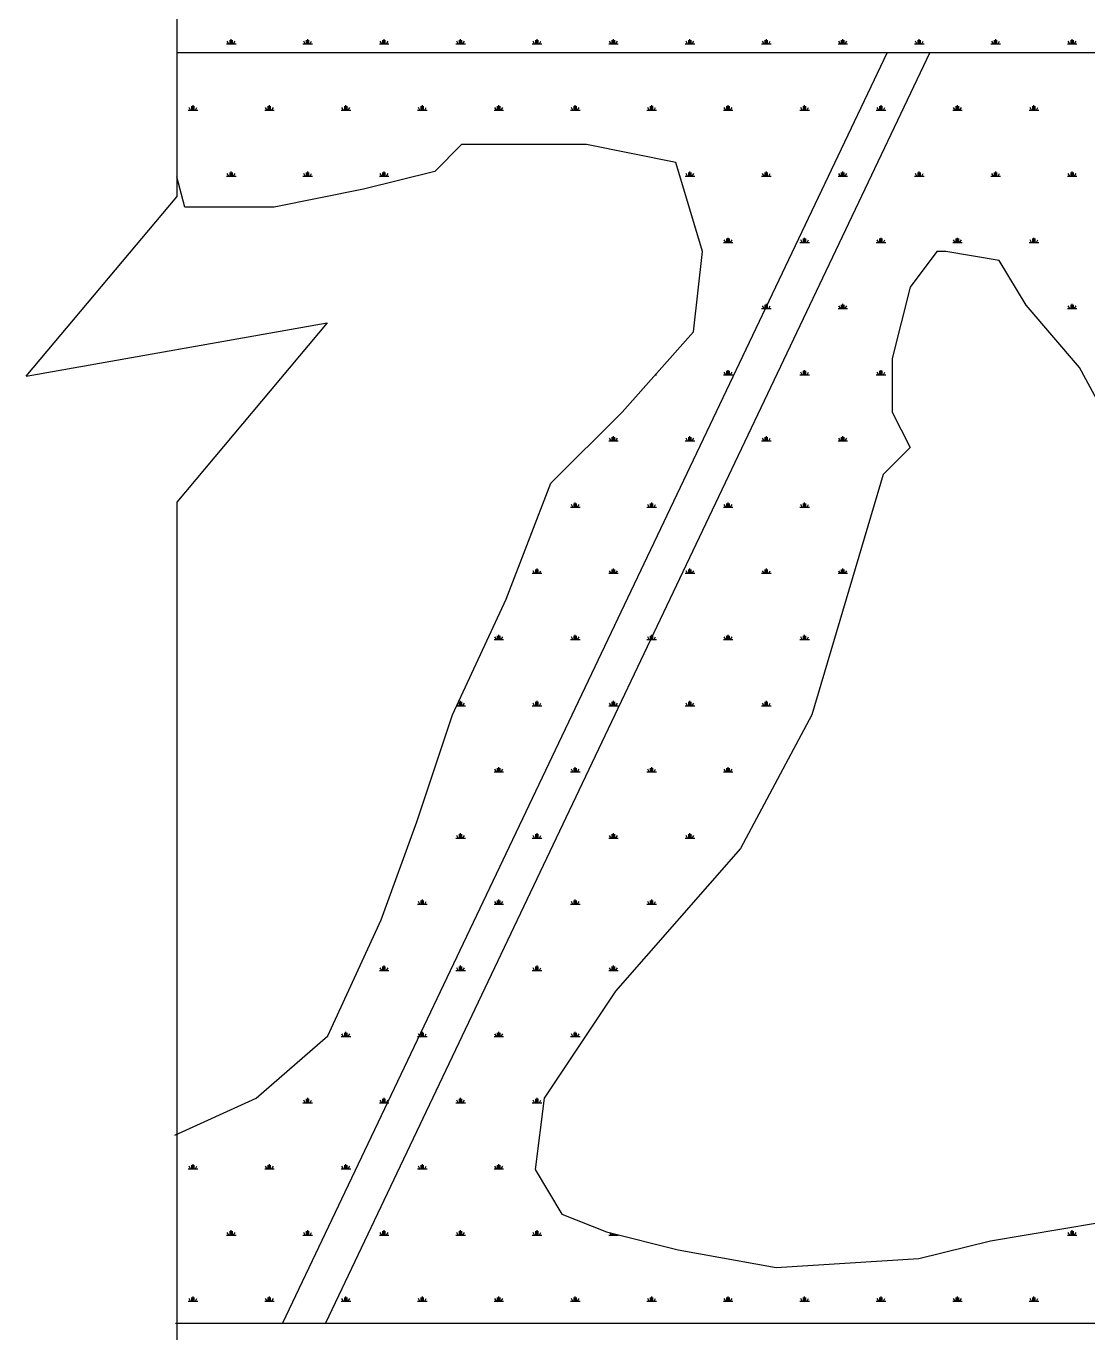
# Model space of a CAD drawing. Extents: x 0 to 23.8, y 0 to 31.4.
# Drawn here: x 4.779 to 8.251, y 17.007 to 21.282 of the extents above; entities that cross this region are included whole.
import ezdxf

# ---------------------------------------------------------------- set-up
doc = ezdxf.new("R2010")
doc.units = 0
doc.header["$LTSCALE"] = 0.39999
doc.header["$MEASUREMENT"] = 0
doc.layers.get('0').update_dxf_attribs({"linetype": 'CONTINUOUS'})
doc.layers.add('STRCTR', color=7, linetype='CONTINUOUS')

# ---------------------------------------------------------------- blocks, each defined once
blk = doc.blocks.new('*X0')
at = {"color": 0, "linetype": 'CONTINUOUS'}
for p, q in [((3.375, 21.4341), (3.4062, 21.4341)), ((3.3828, 21.4341), (3.3778, 21.4428)), ((3.3867, 21.4341), (3.3867, 21.4466)), ((3.3906, 21.4341), (3.3906, 21.4498)), ((3.3945, 21.4341), (3.3945, 21.4466)), ((3.3984, 21.4341), (3.4034, 21.4428)), ((3.625, 21.4341), (3.6562, 21.4341)), ((3.6328, 21.4341), (3.6278, 21.4428)), ((3.6367, 21.4341), (3.6367, 21.4466)), ((3.6406, 21.4341), (3.6406, 21.4498)), ((3.6445, 21.4341), (3.6445, 21.4466)), ((3.6484, 21.4341), (3.6534, 21.4428)), ((3.875, 21.4341), (3.9062, 21.4341)), ((3.8828, 21.4341), (3.8778, 21.4428)), ((3.8867, 21.4341), (3.8867, 21.4466)), ((3.8906, 21.4341), (3.8906, 21.4498)), ((3.8945, 21.4341), (3.8945, 21.4466)), ((3.8984, 21.4341), (3.9034, 21.4428)), ((4.125, 21.4341), (4.1562, 21.4341)), ((4.1328, 21.4341), (4.1278, 21.4428)), ((4.1367, 21.4341), (4.1367, 21.4466)), ((4.1406, 21.4341), (4.1406, 21.4498)), ((4.1445, 21.4341), (4.1445, 21.4466)), ((4.1484, 21.4341), (4.1534, 21.4428)), ((4.375, 21.4341), (4.4062, 21.4341)), ((4.3828, 21.4341), (4.3778, 21.4428)), ((4.3867, 21.4341), (4.3867, 21.4466)), ((4.3906, 21.4341), (4.3906, 21.4498)), ((4.3945, 21.4341), (4.3945, 21.4466)), ((4.3984, 21.4341), (4.4034, 21.4428)), ((4.625, 21.4341), (4.6562, 21.4341)), ((4.6328, 21.4341), (4.6278, 21.4428)), ((4.6367, 21.4341), (4.6367, 21.4466)), ((4.6406, 21.4341), (4.6406, 21.4498)), ((4.6445, 21.4341), (4.6445, 21.4466)), ((4.6484, 21.4341), (4.6534, 21.4428)), ((4.875, 21.4341), (4.9062, 21.4341)), ((4.8828, 21.4341), (4.8778, 21.4428)), ((4.8867, 21.4341), (4.8867, 21.4466)), ((4.8906, 21.4341), (4.8906, 21.4498)), ((4.8945, 21.4341), (4.8945, 21.4466)), ((4.8984, 21.4341), (4.9034, 21.4428)), ((5.125, 21.4341), (5.1562, 21.4341)), ((5.1328, 21.4341), (5.1278, 21.4428)), ((5.1367, 21.4341), (5.1367, 21.4466)), ((5.1406, 21.4341), (5.1406, 21.4498)), ((5.1445, 21.4341), (5.1445, 21.4466)), ((5.1484, 21.4341), (5.1534, 21.4428)), ((5.375, 21.4341), (5.4062, 21.4341)), ((5.3828, 21.4341), (5.3778, 21.4428)), ((5.3867, 21.4341), (5.3867, 21.4466)), ((5.3906, 21.4341), (5.3906, 21.4498)), ((5.3945, 21.4341), (5.3945, 21.4466)), ((5.3984, 21.4341), (5.4034, 21.4428)), ((5.625, 21.4341), (5.6562, 21.4341)), ((5.6328, 21.4341), (5.6278, 21.4428)), ((5.6367, 21.4341), (5.6367, 21.4466)), ((5.6406, 21.4341), (5.6406, 21.4498)), ((5.6445, 21.4341), (5.6445, 21.4466)), ((5.6484, 21.4341), (5.6534, 21.4428)), ((5.875, 21.4341), (5.9062, 21.4341)), ((5.8828, 21.4341), (5.8778, 21.4428)), ((5.8867, 21.4341), (5.8867, 21.4466)), ((5.8906, 21.4341), (5.8906, 21.4498)), ((5.8945, 21.4341), (5.8945, 21.4466)), ((5.8984, 21.4341), (5.9034, 21.4428)), ((6.125, 21.4341), (6.1562, 21.4341)), ((6.1328, 21.4341), (6.1278, 21.4428)), ((6.1367, 21.4341), (6.1367, 21.4466)), ((6.1406, 21.4341), (6.1406, 21.4498)), ((6.1445, 21.4341), (6.1445, 21.4466)), ((6.1484, 21.4341), (6.1534, 21.4428)), ((3.5, 21.2176), (3.5312, 21.2176)), ((3.5078, 21.2176), (3.5028, 21.2263)), ((3.5117, 21.2176), (3.5117, 21.2301)), ((3.5156, 21.2176), (3.5156, 21.2332)), ((3.5195, 21.2176), (3.5195, 21.2301)), ((3.5234, 21.2176), (3.5284, 21.2263)), ((3.75, 21.2176), (3.7812, 21.2176)), ((3.7578, 21.2176), (3.7528, 21.2263)), ((3.7617, 21.2176), (3.7617, 21.2301)), ((3.7656, 21.2176), (3.7656, 21.2332)), ((3.7695, 21.2176), (3.7695, 21.2301)), ((3.7734, 21.2176), (3.7784, 21.2263)), ((4, 21.2176), (4.0312, 21.2176)), ((4.0078, 21.2176), (4.0028, 21.2263)), ((4.0117, 21.2176), (4.0117, 21.2301)), ((4.0156, 21.2176), (4.0156, 21.2332)), ((4.0195, 21.2176), (4.0195, 21.2301)), ((4.0234, 21.2176), (4.0284, 21.2263)), ((5, 21.2176), (5.0312, 21.2176)), ((5.0078, 21.2176), (5.0028, 21.2263)), ((5.0117, 21.2176), (5.0117, 21.2301)), ((5.0156, 21.2176), (5.0156, 21.2332)), ((5.0195, 21.2176), (5.0195, 21.2301)), ((5.0234, 21.2176), (5.0284, 21.2263)), ((5.25, 21.2176), (5.2812, 21.2176)), ((5.2578, 21.2176), (5.2528, 21.2263)), ((5.2617, 21.2176), (5.2617, 21.2301)), ((5.2656, 21.2176), (5.2656, 21.2332)), ((5.2695, 21.2176), (5.2695, 21.2301)), ((5.2734, 21.2176), (5.2784, 21.2263)), ((5.5, 21.2176), (5.5312, 21.2176)), ((5.5078, 21.2176), (5.5028, 21.2263)), ((5.5117, 21.2176), (5.5117, 21.2301)), ((5.5156, 21.2176), (5.5156, 21.2332)), ((5.5195, 21.2176), (5.5195, 21.2301)), ((5.5234, 21.2176), (5.5284, 21.2263)), ((5.75, 21.2176), (5.7812, 21.2176)), ((5.7578, 21.2176), (5.7528, 21.2263)), ((5.7617, 21.2176), (5.7617, 21.2301)), ((5.7656, 21.2176), (5.7656, 21.2332)), ((5.7695, 21.2176), (5.7695, 21.2301)), ((5.7734, 21.2176), (5.7784, 21.2263)), ((6, 21.2176), (6.0312, 21.2176)), ((6.0078, 21.2176), (6.0028, 21.2263)), ((6.0117, 21.2176), (6.0117, 21.2301)), ((6.0156, 21.2176), (6.0156, 21.2332)), ((6.0195, 21.2176), (6.0195, 21.2301)), ((6.0234, 21.2176), (6.0284, 21.2263)), ((6.25, 21.2176), (6.2812, 21.2176)), ((6.2578, 21.2176), (6.2528, 21.2263)), ((6.2617, 21.2176), (6.2617, 21.2301)), ((6.2656, 21.2176), (6.2656, 21.2332)), ((6.2695, 21.2176), (6.2695, 21.2301)), ((6.2734, 21.2176), (6.2784, 21.2263)), ((5.125, 21.0011), (5.1562, 21.0011)), ((5.1328, 21.0011), (5.1278, 21.0098)), ((5.1367, 21.0011), (5.1367, 21.0136)), ((5.1406, 21.0011), (5.1406, 21.0167)), ((5.1445, 21.0011), (5.1445, 21.0136)), ((5.1484, 21.0011), (5.1534, 21.0098)), ((5.375, 21.0011), (5.4062, 21.0011)), ((5.3828, 21.0011), (5.3778, 21.0098)), ((5.3867, 21.0011), (5.3867, 21.0136)), ((5.3906, 21.0011), (5.3906, 21.0167)), ((5.3945, 21.0011), (5.3945, 21.0136)), ((5.3984, 21.0011), (5.4034, 21.0098)), ((5.625, 21.0011), (5.6562, 21.0011)), ((5.6328, 21.0011), (5.6278, 21.0098)), ((5.6367, 21.0011), (5.6367, 21.0136)), ((5.6406, 21.0011), (5.6406, 21.0167)), ((5.6445, 21.0011), (5.6445, 21.0136)), ((5.6484, 21.0011), (5.6534, 21.0098)), ((5.875, 21.0011), (5.9062, 21.0011)), ((5.8828, 21.0011), (5.8778, 21.0098)), ((5.8867, 21.0011), (5.8867, 21.0136)), ((5.8906, 21.0011), (5.8906, 21.0167)), ((5.8945, 21.0011), (5.8945, 21.0136)), ((5.8984, 21.0011), (5.9034, 21.0098)), ((6.125, 21.0011), (6.1562, 21.0011)), ((6.1328, 21.0011), (6.1278, 21.0098)), ((6.1367, 21.0011), (6.1367, 21.0136)), ((6.1406, 21.0011), (6.1406, 21.0167)), ((6.1445, 21.0011), (6.1445, 21.0136)), ((6.1484, 21.0011), (6.1534, 21.0098)), ((5.25, 20.7846), (5.2812, 20.7846)), ((5.2578, 20.7846), (5.2528, 20.7933)), ((5.2617, 20.7846), (5.2617, 20.7971)), ((5.2656, 20.7846), (5.2656, 20.8002)), ((5.2695, 20.7846), (5.2695, 20.7971)), ((5.2734, 20.7846), (5.2784, 20.7933)), ((5.5, 20.7846), (5.5312, 20.7846)), ((5.5078, 20.7846), (5.5028, 20.7933)), ((5.5117, 20.7846), (5.5117, 20.7971)), ((5.5156, 20.7846), (5.5156, 20.8002)), ((5.5195, 20.7846), (5.5195, 20.7971)), ((5.5234, 20.7846), (5.5284, 20.7933)), ((6.25, 20.7846), (6.2812, 20.7846)), ((6.2578, 20.7846), (6.2528, 20.7933)), ((6.2617, 20.7846), (6.2617, 20.7971)), ((6.2656, 20.7846), (6.2656, 20.8002)), ((6.2695, 20.7846), (6.2695, 20.7971)), ((6.2734, 20.7846), (6.2784, 20.7933)), ((4.9024, 20.5681), (4.9062, 20.5681)), ((5.125, 20.5681), (5.1562, 20.5681)), ((5.1328, 20.5681), (5.1278, 20.5768)), ((5.1367, 20.5681), (5.1367, 20.5806)), ((5.1406, 20.5681), (5.1406, 20.5837)), ((5.1445, 20.5681), (5.1445, 20.5806)), ((5.1484, 20.5681), (5.1534, 20.5768)), ((5.375, 20.5681), (5.4062, 20.5681)), ((5.3828, 20.5681), (5.3778, 20.5768)), ((5.3867, 20.5681), (5.3867, 20.5806)), ((5.3906, 20.5681), (5.3906, 20.5837)), ((5.3945, 20.5681), (5.3945, 20.5806)), ((5.3984, 20.5681), (5.4034, 20.5768)), ((5.625, 20.5681), (5.6562, 20.5681)), ((5.6328, 20.5681), (5.6278, 20.5768)), ((5.6367, 20.5681), (5.6367, 20.5806)), ((5.6406, 20.5681), (5.6406, 20.5837)), ((5.6445, 20.5681), (5.6445, 20.5806)), ((5.6484, 20.5681), (5.6534, 20.5768)), ((4.75, 20.3516), (4.7812, 20.3516)), ((4.7578, 20.3516), (4.7528, 20.3603)), ((4.7617, 20.3516), (4.7617, 20.3641)), ((4.7656, 20.3516), (4.7656, 20.3672)), ((4.7695, 20.3516), (4.7695, 20.3641)), ((4.7734, 20.3516), (4.7784, 20.3603)), ((5, 20.3516), (5.0312, 20.3516)), ((5.0078, 20.3516), (5.0028, 20.3603)), ((5.0117, 20.3516), (5.0117, 20.3641)), ((5.0156, 20.3516), (5.0156, 20.3672)), ((5.0195, 20.3516), (5.0195, 20.3641)), ((5.0234, 20.3516), (5.0284, 20.3603)), ((5.25, 20.3516), (5.2812, 20.3516)), ((5.2578, 20.3516), (5.2528, 20.3603)), ((5.2617, 20.3516), (5.2617, 20.3641)), ((5.2656, 20.3516), (5.2656, 20.3672)), ((5.2695, 20.3516), (5.2695, 20.3641)), ((5.2734, 20.3516), (5.2784, 20.3603)), ((5.5, 20.3516), (5.5312, 20.3516)), ((5.5078, 20.3516), (5.5028, 20.3603)), ((5.5117, 20.3516), (5.5117, 20.3641)), ((5.5156, 20.3516), (5.5156, 20.3672)), ((5.5195, 20.3516), (5.5195, 20.3641)), ((5.5234, 20.3516), (5.5284, 20.3603)), ((4.6328, 20.1351), (4.6278, 20.1438)), ((4.6367, 20.1351), (4.6367, 20.1476)), ((4.6406, 20.1351), (4.6406, 20.1507)), ((4.6445, 20.1351), (4.6445, 20.1476)), ((4.6484, 20.1351), (4.6534, 20.1438)), ((4.8828, 20.1351), (4.8778, 20.1438)), ((4.8867, 20.1351), (4.8867, 20.1476)), ((4.8906, 20.1351), (4.8906, 20.1507)), ((4.8945, 20.1351), (4.8945, 20.1476)), ((4.8984, 20.1351), (4.9034, 20.1438)), ((5.1328, 20.1351), (5.1278, 20.1438)), ((5.1367, 20.1351), (5.1367, 20.1476)), ((5.1406, 20.1351), (5.1406, 20.1507)), ((5.1445, 20.1351), (5.1445, 20.1476)), ((5.1484, 20.1351), (5.1534, 20.1438)), ((5.3828, 20.1351), (5.3778, 20.1438)), ((5.3867, 20.1351), (5.3867, 20.1476)), ((5.3906, 20.1351), (5.3906, 20.1507)), ((5.3945, 20.1351), (5.3945, 20.1476)), ((5.3984, 20.1351), (5.4034, 20.1438)), ((4.625, 20.1351), (4.6562, 20.1351)), ((4.875, 20.1351), (4.9062, 20.1351)), ((5.125, 20.1351), (5.1562, 20.1351)), ((5.375, 20.1351), (5.4062, 20.1351)), ((4.5078, 19.9186), (4.5028, 19.9272)), ((4.5117, 19.9186), (4.5117, 19.9311)), ((4.5156, 19.9186), (4.5156, 19.9342)), ((4.5195, 19.9186), (4.5195, 19.9311)), ((4.5234, 19.9186), (4.5284, 19.9272)), ((4.7578, 19.9186), (4.7528, 19.9272)), ((4.7617, 19.9186), (4.7617, 19.9311)), ((4.7656, 19.9186), (4.7656, 19.9342)), ((4.7695, 19.9186), (4.7695, 19.9311)), ((4.7734, 19.9186), (4.7784, 19.9272)), ((5.0078, 19.9186), (5.0028, 19.9272)), ((5.0117, 19.9186), (5.0117, 19.9311)), ((5.0156, 19.9186), (5.0156, 19.9342)), ((5.0195, 19.9186), (5.0195, 19.9311)), ((5.0234, 19.9186), (5.0284, 19.9272)), ((5.2578, 19.9186), (5.2528, 19.9272)), ((5.2617, 19.9186), (5.2617, 19.9311)), ((5.2656, 19.9186), (5.2656, 19.9342)), ((5.2695, 19.9186), (5.2695, 19.9311)), ((5.2734, 19.9186), (5.2784, 19.9272)), ((5.5078, 19.9186), (5.5028, 19.9272)), ((5.5117, 19.9186), (5.5117, 19.9311)), ((5.5156, 19.9186), (5.5156, 19.9342)), ((5.5195, 19.9186), (5.5195, 19.9311)), ((5.5234, 19.9186), (5.5284, 19.9272)), ((4.5, 19.9186), (4.5312, 19.9186)), ((4.75, 19.9186), (4.7812, 19.9186)), ((5, 19.9186), (5.0312, 19.9186)), ((5.25, 19.9186), (5.2812, 19.9186)), ((5.5, 19.9186), (5.5312, 19.9186)), ((4.3828, 19.7021), (4.3778, 19.7107)), ((4.3867, 19.7021), (4.3867, 19.7146)), ((4.3906, 19.7021), (4.3906, 19.7177)), ((4.3945, 19.7021), (4.3945, 19.7146)), ((4.3984, 19.7021), (4.4034, 19.7107)), ((4.6328, 19.7021), (4.6278, 19.7107)), ((4.6367, 19.7021), (4.6367, 19.7146)), ((4.6406, 19.7021), (4.6406, 19.7177)), ((4.6445, 19.7021), (4.6445, 19.7146)), ((4.6484, 19.7021), (4.6534, 19.7107)), ((4.8828, 19.7021), (4.8778, 19.7107)), ((4.8867, 19.7021), (4.8867, 19.7146)), ((4.8906, 19.7021), (4.8906, 19.7177)), ((4.8945, 19.7021), (4.8945, 19.7146)), ((4.8984, 19.7021), (4.9034, 19.7107)), ((5.1328, 19.7021), (5.1278, 19.7107)), ((5.1367, 19.7021), (5.1367, 19.7146)), ((5.1406, 19.7021), (5.1406, 19.7177)), ((5.1445, 19.7021), (5.1445, 19.7146)), ((5.1484, 19.7021), (5.1534, 19.7107)), ((5.3828, 19.7021), (5.3778, 19.7107)), ((5.3867, 19.7021), (5.3867, 19.7146)), ((5.3906, 19.7021), (5.3906, 19.7177)), ((5.3945, 19.7021), (5.3945, 19.7146)), ((5.3984, 19.7021), (5.4034, 19.7107)), ((4.375, 19.7021), (4.4062, 19.7021)), ((4.625, 19.7021), (4.6562, 19.7021)), ((4.875, 19.7021), (4.9062, 19.7021)), ((5.125, 19.7021), (5.1562, 19.7021)), ((5.375, 19.7021), (5.4062, 19.7021)), ((4.2617, 19.4856), (4.2617, 19.4981)), ((4.2656, 19.4856), (4.2656, 19.5012)), ((4.2695, 19.4856), (4.2695, 19.4981)), ((4.5117, 19.4856), (4.5117, 19.4981)), ((4.5156, 19.4856), (4.5156, 19.5012)), ((4.5195, 19.4856), (4.5195, 19.4981)), ((4.7617, 19.4856), (4.7617, 19.4981)), ((4.7656, 19.4856), (4.7656, 19.5012)), ((4.7695, 19.4856), (4.7695, 19.4981)), ((5.0117, 19.4856), (5.0117, 19.4981)), ((5.0156, 19.4856), (5.0156, 19.5012)), ((5.0195, 19.4856), (5.0195, 19.4981)), ((5.2617, 19.4856), (5.2617, 19.4981)), ((5.2656, 19.4856), (5.2656, 19.5012)), ((5.2695, 19.4856), (5.2695, 19.4981)), ((4.2536, 19.4856), (4.2812, 19.4856)), ((4.2578, 19.4856), (4.2555, 19.4896)), ((4.2734, 19.4856), (4.2784, 19.4942)), ((4.5, 19.4856), (4.5312, 19.4856)), ((4.5078, 19.4856), (4.5028, 19.4942)), ((4.5234, 19.4856), (4.5284, 19.4942)), ((4.75, 19.4856), (4.7812, 19.4856)), ((4.7578, 19.4856), (4.7528, 19.4942)), ((4.7734, 19.4856), (4.7784, 19.4942)), ((5, 19.4856), (5.0312, 19.4856)), ((5.0078, 19.4856), (5.0028, 19.4942)), ((5.0234, 19.4856), (5.0284, 19.4942)), ((5.25, 19.4856), (5.2812, 19.4856)), ((5.2578, 19.4856), (5.2528, 19.4942)), ((5.2734, 19.4856), (5.2784, 19.4942)), ((4.3867, 19.2691), (4.3867, 19.2816)), ((4.3906, 19.2691), (4.3906, 19.2847)), ((4.3945, 19.2691), (4.3945, 19.2816)), ((4.6367, 19.2691), (4.6367, 19.2816)), ((4.6406, 19.2691), (4.6406, 19.2847)), ((4.6445, 19.2691), (4.6445, 19.2816)), ((4.8867, 19.2691), (4.8867, 19.2816)), ((4.8906, 19.2691), (4.8906, 19.2847)), ((4.8945, 19.2691), (4.8945, 19.2816)), ((5.1367, 19.2691), (5.1367, 19.2816)), ((5.1406, 19.2691), (5.1406, 19.2847)), ((5.1445, 19.2691), (5.1445, 19.2816)), ((4.375, 19.2691), (4.4062, 19.2691)), ((4.3828, 19.2691), (4.3778, 19.2777)), ((4.3984, 19.2691), (4.4034, 19.2777)), ((4.625, 19.2691), (4.6562, 19.2691)), ((4.6328, 19.2691), (4.6278, 19.2777)), ((4.6484, 19.2691), (4.6534, 19.2777)), ((4.875, 19.2691), (4.9062, 19.2691)), ((4.8828, 19.2691), (4.8778, 19.2777)), ((4.8984, 19.2691), (4.9034, 19.2777)), ((5.125, 19.2691), (5.1562, 19.2691)), ((5.1328, 19.2691), (5.1278, 19.2777)), ((5.1484, 19.2691), (5.1534, 19.2777)), ((4.2656, 19.0526), (4.2656, 19.0682)), ((4.5156, 19.0526), (4.5156, 19.0682)), ((4.7656, 19.0526), (4.7656, 19.0682)), ((5.0156, 19.0526), (5.0156, 19.0682)), ((4.25, 19.0526), (4.2812, 19.0526)), ((4.2578, 19.0526), (4.2528, 19.0612)), ((4.2617, 19.0526), (4.2617, 19.0651)), ((4.2695, 19.0526), (4.2695, 19.0651)), ((4.2734, 19.0526), (4.2784, 19.0612)), ((4.5, 19.0526), (4.5312, 19.0526)), ((4.5078, 19.0526), (4.5028, 19.0612)), ((4.5117, 19.0526), (4.5117, 19.0651)), ((4.5195, 19.0526), (4.5195, 19.0651)), ((4.5234, 19.0526), (4.5284, 19.0612)), ((4.75, 19.0526), (4.7812, 19.0526)), ((4.7578, 19.0526), (4.7528, 19.0612)), ((4.7617, 19.0526), (4.7617, 19.0651)), ((4.7695, 19.0526), (4.7695, 19.0651)), ((4.7734, 19.0526), (4.7784, 19.0612)), ((5, 19.0526), (5.0312, 19.0526)), ((5.0078, 19.0526), (5.0028, 19.0612)), ((5.0117, 19.0526), (5.0117, 19.0651)), ((5.0195, 19.0526), (5.0195, 19.0651)), ((5.0234, 19.0526), (5.0284, 19.0612)), ((4.125, 18.8361), (4.1562, 18.8361)), ((4.1328, 18.8361), (4.1278, 18.8447)), ((4.1367, 18.8361), (4.1367, 18.8486)), ((4.1406, 18.8361), (4.1406, 18.8517)), ((4.1445, 18.8361), (4.1445, 18.8486)), ((4.1484, 18.8361), (4.1534, 18.8447)), ((4.375, 18.8361), (4.4062, 18.8361)), ((4.3828, 18.8361), (4.3778, 18.8447)), ((4.3867, 18.8361), (4.3867, 18.8486)), ((4.3906, 18.8361), (4.3906, 18.8517)), ((4.3945, 18.8361), (4.3945, 18.8486)), ((4.3984, 18.8361), (4.4034, 18.8447)), ((4.625, 18.8361), (4.6562, 18.8361)), ((4.6328, 18.8361), (4.6278, 18.8447)), ((4.6367, 18.8361), (4.6367, 18.8486)), ((4.6406, 18.8361), (4.6406, 18.8517)), ((4.6445, 18.8361), (4.6445, 18.8486)), ((4.6484, 18.8361), (4.6534, 18.8447)), ((4.875, 18.8361), (4.9062, 18.8361)), ((4.8828, 18.8361), (4.8778, 18.8447)), ((4.8867, 18.8361), (4.8867, 18.8486)), ((4.8906, 18.8361), (4.8906, 18.8517)), ((4.8945, 18.8361), (4.8945, 18.8486)), ((4.8984, 18.8361), (4.9034, 18.8447)), ((4, 18.6195), (4.0312, 18.6195)), ((4.0078, 18.6195), (4.0028, 18.6282)), ((4.0117, 18.6195), (4.0117, 18.632)), ((4.0156, 18.6195), (4.0156, 18.6352)), ((4.0195, 18.6195), (4.0195, 18.632)), ((4.0234, 18.6195), (4.0284, 18.6282)), ((4.25, 18.6195), (4.2812, 18.6195)), ((4.2578, 18.6195), (4.2528, 18.6282)), ((4.2617, 18.6195), (4.2617, 18.632)), ((4.2656, 18.6195), (4.2656, 18.6352)), ((4.2695, 18.6195), (4.2695, 18.632)), ((4.2734, 18.6195), (4.2784, 18.6282)), ((4.5, 18.6195), (4.5312, 18.6195)), ((4.5078, 18.6195), (4.5028, 18.6282)), ((4.5117, 18.6195), (4.5117, 18.632)), ((4.5156, 18.6195), (4.5156, 18.6352)), ((4.5195, 18.6195), (4.5195, 18.632)), ((4.5234, 18.6195), (4.5284, 18.6282)), ((4.75, 18.6195), (4.7812, 18.6195)), ((4.7578, 18.6195), (4.7528, 18.6282)), ((4.7617, 18.6195), (4.7617, 18.632)), ((4.7656, 18.6195), (4.7656, 18.6352)), ((4.7695, 18.6195), (4.7695, 18.632)), ((4.7734, 18.6195), (4.7784, 18.6282)), ((3.875, 18.403), (3.9062, 18.403)), ((3.8828, 18.403), (3.8778, 18.4117)), ((3.8867, 18.403), (3.8867, 18.4155)), ((3.8906, 18.403), (3.8906, 18.4187)), ((3.8945, 18.403), (3.8945, 18.4155)), ((3.8984, 18.403), (3.9034, 18.4117)), ((4.125, 18.403), (4.1562, 18.403)), ((4.1328, 18.403), (4.1278, 18.4117)), ((4.1367, 18.403), (4.1367, 18.4155)), ((4.1406, 18.403), (4.1406, 18.4187)), ((4.1445, 18.403), (4.1445, 18.4155)), ((4.1484, 18.403), (4.1534, 18.4117)), ((4.375, 18.403), (4.4062, 18.403)), ((4.3828, 18.403), (4.3778, 18.4117)), ((4.3867, 18.403), (4.3867, 18.4155)), ((4.3906, 18.403), (4.3906, 18.4187)), ((4.3945, 18.403), (4.3945, 18.4155)), ((4.3984, 18.403), (4.4034, 18.4117)), ((4.625, 18.403), (4.6562, 18.403)), ((4.6328, 18.403), (4.6278, 18.4117)), ((4.6367, 18.403), (4.6367, 18.4155)), ((4.6406, 18.403), (4.6406, 18.4187)), ((4.6445, 18.403), (4.6445, 18.4155)), ((4.6484, 18.403), (4.6534, 18.4117)), ((3.75, 18.1865), (3.7812, 18.1865)), ((3.7578, 18.1865), (3.7528, 18.1952)), ((3.7617, 18.1865), (3.7617, 18.199)), ((3.7656, 18.1865), (3.7656, 18.2022)), ((3.7695, 18.1865), (3.7695, 18.199)), ((3.7734, 18.1865), (3.7784, 18.1952)), ((4, 18.1865), (4.0312, 18.1865)), ((4.0078, 18.1865), (4.0028, 18.1952)), ((4.0117, 18.1865), (4.0117, 18.199)), ((4.0156, 18.1865), (4.0156, 18.2022)), ((4.0195, 18.1865), (4.0195, 18.199)), ((4.0234, 18.1865), (4.0284, 18.1952)), ((4.25, 18.1865), (4.2812, 18.1865)), ((4.2578, 18.1865), (4.2528, 18.1952)), ((4.2617, 18.1865), (4.2617, 18.199)), ((4.2656, 18.1865), (4.2656, 18.2022)), ((4.2695, 18.1865), (4.2695, 18.199)), ((4.2734, 18.1865), (4.2784, 18.1952)), ((4.5, 18.1865), (4.5312, 18.1865)), ((4.5078, 18.1865), (4.5028, 18.1952)), ((4.5117, 18.1865), (4.5117, 18.199)), ((4.5156, 18.1865), (4.5156, 18.2022)), ((4.5195, 18.1865), (4.5195, 18.199)), ((4.5234, 18.1865), (4.5284, 18.1952)), ((3.375, 17.97), (3.4062, 17.97)), ((3.3828, 17.97), (3.3778, 17.9787)), ((3.3867, 17.97), (3.3867, 17.9825)), ((3.3906, 17.97), (3.3906, 17.9857)), ((3.3945, 17.97), (3.3945, 17.9825)), ((3.3984, 17.97), (3.4034, 17.9787)), ((3.625, 17.97), (3.6562, 17.97)), ((3.6328, 17.97), (3.6278, 17.9787)), ((3.6367, 17.97), (3.6367, 17.9825)), ((3.6406, 17.97), (3.6406, 17.9857)), ((3.6445, 17.97), (3.6445, 17.9825)), ((3.6484, 17.97), (3.6534, 17.9787)), ((3.875, 17.97), (3.9062, 17.97)), ((3.8828, 17.97), (3.8778, 17.9787)), ((3.8867, 17.97), (3.8867, 17.9825)), ((3.8906, 17.97), (3.8906, 17.9857)), ((3.8945, 17.97), (3.8945, 17.9825)), ((3.8984, 17.97), (3.9034, 17.9787)), ((4.125, 17.97), (4.1562, 17.97)), ((4.1328, 17.97), (4.1278, 17.9787)), ((4.1367, 17.97), (4.1367, 17.9825)), ((4.1406, 17.97), (4.1406, 17.9857)), ((4.1445, 17.97), (4.1445, 17.9825)), ((4.1484, 17.97), (4.1534, 17.9787)), ((4.375, 17.97), (4.4062, 17.97)), ((4.3828, 17.97), (4.3778, 17.9787)), ((4.3867, 17.97), (4.3867, 17.9825)), ((4.3906, 17.97), (4.3906, 17.9857)), ((4.3945, 17.97), (4.3945, 17.9825)), ((4.3984, 17.97), (4.4034, 17.9787)), ((3.5, 17.7535), (3.5312, 17.7535)), ((3.5078, 17.7535), (3.5028, 17.7622)), ((3.5117, 17.7535), (3.5117, 17.766)), ((3.5156, 17.7535), (3.5156, 17.7691)), ((3.5195, 17.7535), (3.5195, 17.766)), ((3.5234, 17.7535), (3.5284, 17.7622)), ((3.75, 17.7535), (3.7812, 17.7535)), ((3.7578, 17.7535), (3.7528, 17.7622)), ((3.7617, 17.7535), (3.7617, 17.766)), ((3.7656, 17.7535), (3.7656, 17.7691)), ((3.7695, 17.7535), (3.7695, 17.766)), ((3.7734, 17.7535), (3.7784, 17.7622)), ((4, 17.7535), (4.0312, 17.7535)), ((4.0078, 17.7535), (4.0028, 17.7622)), ((4.0117, 17.7535), (4.0117, 17.766)), ((4.0156, 17.7535), (4.0156, 17.7691)), ((4.0195, 17.7535), (4.0195, 17.766)), ((4.0234, 17.7535), (4.0284, 17.7622)), ((4.25, 17.7535), (4.2812, 17.7535)), ((4.2578, 17.7535), (4.2528, 17.7622)), ((4.2617, 17.7535), (4.2617, 17.766)), ((4.2656, 17.7535), (4.2656, 17.7691)), ((4.2695, 17.7535), (4.2695, 17.766)), ((4.2734, 17.7535), (4.2784, 17.7622)), ((4.5, 17.7535), (4.5312, 17.7535)), ((4.5078, 17.7535), (4.5028, 17.7622)), ((4.5117, 17.7535), (4.5117, 17.766)), ((4.5156, 17.7535), (4.5156, 17.7691)), ((4.5195, 17.7535), (4.5195, 17.766)), ((4.5234, 17.7535), (4.5284, 17.7622)), ((4.75, 17.7535), (4.7812, 17.7535)), ((4.7578, 17.7535), (4.7531, 17.7616)), ((4.7617, 17.7535), (4.7617, 17.7595)), ((4.7656, 17.7535), (4.7656, 17.7585)), ((4.7695, 17.7535), (4.7695, 17.7575)), ((4.7734, 17.7535), (4.775, 17.7562)), ((6.25, 17.7535), (6.2812, 17.7535)), ((6.2578, 17.7535), (6.2528, 17.7622)), ((6.2617, 17.7535), (6.2617, 17.766)), ((6.2656, 17.7535), (6.2656, 17.7691)), ((6.2695, 17.7535), (6.2695, 17.766)), ((6.2734, 17.7535), (6.2784, 17.7622)), ((3.375, 17.537), (3.4062, 17.537)), ((3.3828, 17.537), (3.3778, 17.5457)), ((3.3867, 17.537), (3.3867, 17.5495)), ((3.3906, 17.537), (3.3906, 17.5526)), ((3.3945, 17.537), (3.3945, 17.5495)), ((3.3984, 17.537), (3.4034, 17.5457)), ((3.625, 17.537), (3.6562, 17.537)), ((3.6328, 17.537), (3.6278, 17.5457)), ((3.6367, 17.537), (3.6367, 17.5495)), ((3.6406, 17.537), (3.6406, 17.5526)), ((3.6445, 17.537), (3.6445, 17.5495)), ((3.6484, 17.537), (3.6534, 17.5457)), ((3.875, 17.537), (3.9062, 17.537)), ((3.8828, 17.537), (3.8778, 17.5457)), ((3.8867, 17.537), (3.8867, 17.5495)), ((3.8906, 17.537), (3.8906, 17.5526)), ((3.8945, 17.537), (3.8945, 17.5495)), ((3.8984, 17.537), (3.9034, 17.5457)), ((4.125, 17.537), (4.1562, 17.537)), ((4.1328, 17.537), (4.1278, 17.5457)), ((4.1367, 17.537), (4.1367, 17.5495)), ((4.1406, 17.537), (4.1406, 17.5526)), ((4.1445, 17.537), (4.1445, 17.5495)), ((4.1484, 17.537), (4.1534, 17.5457)), ((4.375, 17.537), (4.4062, 17.537)), ((4.3828, 17.537), (4.3778, 17.5457)), ((4.3867, 17.537), (4.3867, 17.5495)), ((4.3906, 17.537), (4.3906, 17.5526)), ((4.3945, 17.537), (4.3945, 17.5495)), ((4.3984, 17.537), (4.4034, 17.5457)), ((4.625, 17.537), (4.6562, 17.537)), ((4.6328, 17.537), (4.6278, 17.5457)), ((4.6367, 17.537), (4.6367, 17.5495)), ((4.6406, 17.537), (4.6406, 17.5526)), ((4.6445, 17.537), (4.6445, 17.5495)), ((4.6484, 17.537), (4.6534, 17.5457)), ((4.875, 17.537), (4.9062, 17.537)), ((4.8828, 17.537), (4.8778, 17.5457)), ((4.8867, 17.537), (4.8867, 17.5495)), ((4.8906, 17.537), (4.8906, 17.5526)), ((4.8945, 17.537), (4.8945, 17.5495)), ((4.8984, 17.537), (4.9034, 17.5457)), ((5.125, 17.537), (5.1562, 17.537)), ((5.1328, 17.537), (5.1278, 17.5457)), ((5.1367, 17.537), (5.1367, 17.5495)), ((5.1406, 17.537), (5.1406, 17.5526)), ((5.1445, 17.537), (5.1445, 17.5495)), ((5.1484, 17.537), (5.1534, 17.5457)), ((5.375, 17.537), (5.4062, 17.537)), ((5.3828, 17.537), (5.3778, 17.5457)), ((5.3867, 17.537), (5.3867, 17.5495)), ((5.3906, 17.537), (5.3906, 17.5526)), ((5.3945, 17.537), (5.3945, 17.5495)), ((5.3984, 17.537), (5.4034, 17.5457)), ((5.625, 17.537), (5.6562, 17.537)), ((5.6328, 17.537), (5.6278, 17.5457)), ((5.6367, 17.537), (5.6367, 17.5495)), ((5.6406, 17.537), (5.6406, 17.5526)), ((5.6445, 17.537), (5.6445, 17.5495)), ((5.6484, 17.537), (5.6534, 17.5457)), ((5.875, 17.537), (5.9062, 17.537)), ((5.8828, 17.537), (5.8778, 17.5457)), ((5.8867, 17.537), (5.8867, 17.5495)), ((5.8906, 17.537), (5.8906, 17.5526)), ((5.8945, 17.537), (5.8945, 17.5495)), ((5.8984, 17.537), (5.9034, 17.5457)), ((6.125, 17.537), (6.1562, 17.537)), ((6.1328, 17.537), (6.1278, 17.5457)), ((6.1367, 17.537), (6.1367, 17.5495)), ((6.1406, 17.537), (6.1406, 17.5526)), ((6.1445, 17.537), (6.1445, 17.5495)), ((6.1484, 17.537), (6.1534, 17.5457))]:
    blk.add_line(p, q, dxfattribs=at)
blk = doc.blocks.new('*X1')
at = {"color": 0, "linetype": 'CONTINUOUS'}
for p, q in [((3.5, 21.6506), (3.5312, 21.6506)), ((3.5078, 21.6506), (3.5028, 21.6593)), ((3.5117, 21.6506), (3.5117, 21.6631)), ((3.5156, 21.6506), (3.5156, 21.6663)), ((3.5195, 21.6506), (3.5195, 21.6631)), ((3.5234, 21.6506), (3.5284, 21.6593)), ((3.75, 21.6506), (3.7812, 21.6506)), ((3.7578, 21.6506), (3.7528, 21.6593)), ((3.7617, 21.6506), (3.7617, 21.6631)), ((3.7656, 21.6506), (3.7656, 21.6663)), ((3.7695, 21.6506), (3.7695, 21.6631)), ((3.7734, 21.6506), (3.7784, 21.6593)), ((4, 21.6506), (4.0312, 21.6506)), ((4.0078, 21.6506), (4.0028, 21.6593)), ((4.0117, 21.6506), (4.0117, 21.6631)), ((4.0156, 21.6506), (4.0156, 21.6663)), ((4.0195, 21.6506), (4.0195, 21.6631)), ((4.0234, 21.6506), (4.0284, 21.6593)), ((4.25, 21.6506), (4.2812, 21.6506)), ((4.2578, 21.6506), (4.2528, 21.6593)), ((4.2617, 21.6506), (4.2617, 21.6631)), ((4.2656, 21.6506), (4.2656, 21.6663)), ((4.2695, 21.6506), (4.2695, 21.6631)), ((4.2734, 21.6506), (4.2784, 21.6593)), ((4.5, 21.6506), (4.5312, 21.6506)), ((4.5078, 21.6506), (4.5028, 21.6593)), ((4.5117, 21.6506), (4.5117, 21.6631)), ((4.5156, 21.6506), (4.5156, 21.6663)), ((4.5195, 21.6506), (4.5195, 21.6631)), ((4.5234, 21.6506), (4.5284, 21.6593)), ((4.75, 21.6506), (4.7812, 21.6506)), ((4.7578, 21.6506), (4.7528, 21.6593)), ((4.7617, 21.6506), (4.7617, 21.6631)), ((4.7656, 21.6506), (4.7656, 21.6663)), ((4.7695, 21.6506), (4.7695, 21.6631)), ((4.7734, 21.6506), (4.7784, 21.6593)), ((5, 21.6506), (5.0312, 21.6506)), ((5.0078, 21.6506), (5.0028, 21.6593)), ((5.0117, 21.6506), (5.0117, 21.6631)), ((5.0156, 21.6506), (5.0156, 21.6663)), ((5.0195, 21.6506), (5.0195, 21.6631)), ((5.0234, 21.6506), (5.0284, 21.6593)), ((5.25, 21.6506), (5.2812, 21.6506)), ((5.2578, 21.6506), (5.2528, 21.6593)), ((5.2617, 21.6506), (5.2617, 21.6631)), ((5.2656, 21.6506), (5.2656, 21.6663)), ((5.2695, 21.6506), (5.2695, 21.6631)), ((5.2734, 21.6506), (5.2784, 21.6593)), ((5.5, 21.6506), (5.5312, 21.6506)), ((5.5078, 21.6506), (5.5028, 21.6593)), ((5.5117, 21.6506), (5.5117, 21.6631)), ((5.5156, 21.6506), (5.5156, 21.6663)), ((5.5195, 21.6506), (5.5195, 21.6631)), ((5.5234, 21.6506), (5.5284, 21.6593)), ((5.75, 21.6506), (5.7812, 21.6506)), ((5.7578, 21.6506), (5.7528, 21.6593)), ((5.7617, 21.6506), (5.7617, 21.6631)), ((5.7656, 21.6506), (5.7656, 21.6663)), ((5.7695, 21.6506), (5.7695, 21.6631)), ((5.7734, 21.6506), (5.7784, 21.6593)), ((6, 21.6506), (6.0312, 21.6506)), ((6.0078, 21.6506), (6.0028, 21.6593)), ((6.0117, 21.6506), (6.0117, 21.6631)), ((6.0156, 21.6506), (6.0156, 21.6663)), ((6.0195, 21.6506), (6.0195, 21.6631)), ((6.0234, 21.6506), (6.0284, 21.6593)), ((6.25, 21.6506), (6.2812, 21.6506)), ((6.2578, 21.6506), (6.2528, 21.6593)), ((6.2617, 21.6506), (6.2617, 21.6631)), ((6.2656, 21.6506), (6.2656, 21.6663)), ((6.2695, 21.6506), (6.2695, 21.6631)), ((6.2734, 21.6506), (6.2784, 21.6593))]:
    blk.add_line(p, q, dxfattribs=at)

msp = doc.modelspace()

# ---------------------------------------------------------------- linework, layer by layer
at = {"layer": 'STRCTR', "color": 2, "linetype": 'CONTINUOUS'}
for p, q in [((5.2714, 25.1462), (5.2714, 20.724)), ((4.7789, 20.1371), (5.2714, 20.724)), ((4.7789, 20.1371), (5.7638, 20.3108)), ((5.7638, 20.3108), (5.2714, 19.724)), ((5.2714, 19.724), (5.2714, 15.3017))]:
    msp.add_line(p, q, dxfattribs=at)
at = {"layer": 'STRCTR', "color": 4, "linetype": 'CONTINUOUS'}
for p, q in [((5.2714, 21.1958), (20.2713, 21.1958)), ((7.5942, 21.1958), (5.6174, 17.0385)), ((7.7344, 21.1958), (5.7575, 17.0385)), ((5.2674, 17.0385), (20.2713, 17.0385))]:
    msp.add_line(p, q, dxfattribs=at)
for points in [[(5.2657, 17.6536), (5.5314, 17.7746), (5.765, 17.9787), (5.9401, 18.3577), (6.0568, 18.6784), (6.1736, 19.0283), (6.3487, 19.4073), (6.4947, 19.7863), (6.7282, 20.0195), (6.9617, 20.2819), (6.9909, 20.5443), (6.9033, 20.8359), (6.6114, 20.8942), (6.2028, 20.8942), (6.1152, 20.8067), (5.8817, 20.7484), (5.5898, 20.6901), (5.2979, 20.6901), (5.2714, 20.789)], [(8.4284, 19.7863), (8.224, 20.1653), (8.0489, 20.3694), (7.9613, 20.5152), (7.7862, 20.5443), (7.757, 20.5443), (7.6695, 20.4277), (7.6111, 20.1945), (7.6111, 20.0195), (7.6695, 19.9029), (7.5819, 19.8154), (7.3484, 19.0283), (7.1149, 18.5909), (6.7062, 18.1244), (6.4727, 17.7746), (6.4435, 17.5413), (6.5311, 17.3956), (6.677, 17.3373), (6.9106, 17.2789), (7.2316, 17.2206), (7.6986, 17.2498), (7.9321, 17.3081), (8.2824, 17.3664)]]:
    msp.add_lwpolyline(points, dxfattribs=at)

# ---------------------------------------------------------------- block references
for name in ['*X1', '*X0']:
    msp.add_blockref(name, (1.934, -0.4269), dxfattribs=at)

doc.saveas('drawing.dxf')
